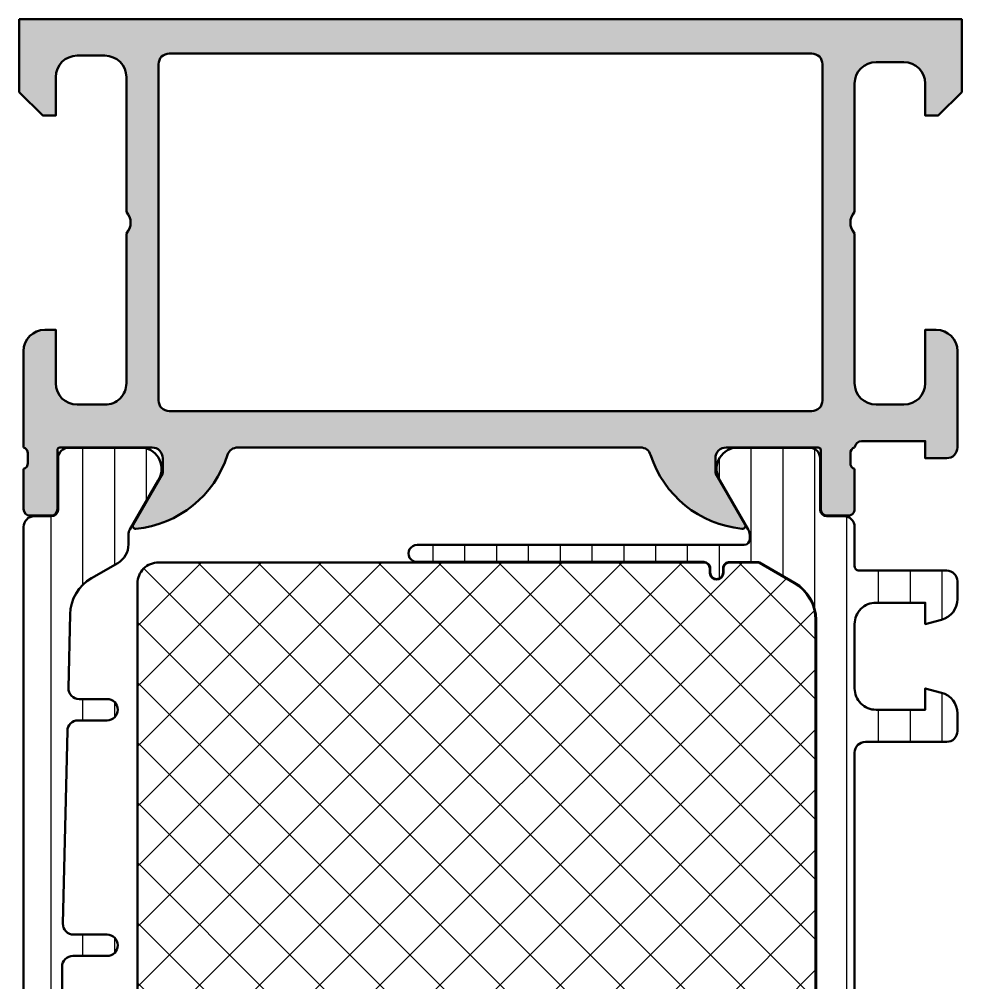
# Model space of a CAD drawing. Extents: x 0 to 95, y 0 to 90.
# Drawn here: x 0 to 44, y 45 to 90 of the extents above; entities that cross this region are included whole.
import ezdxf

# ---------------------------------------------------------------- set-up
doc = ezdxf.new("R2010")
doc.units = 0
for name, color, linetype, lineweight in [('0S-Alu contour', 7, 'Continuous', 50), ('0S-Alu hatch', 252, 'Continuous', 25), ('0S-Plastic contour', 254, 'Continuous', 50), ('0S-Plastic hatch', 253, 'Continuous', 25), ('0S-PT contour', 91, 'Continuous', 50), ('0S-PT hatch', 103, 'Continuous', 25)]:
    doc.layers.add(name, color=color, linetype=linetype, lineweight=lineweight)
pattern_1 = [(90, (0, 0), (-1.4859, 0), [])]

# ---------------------------------------------------------------- blocks, each defined once
blk = doc.blocks.new('442230__EC9030C7_51B5_46E2_96AD_E77036AB0F9C_')
at = {"layer": '0S-PT hatch'}
h = blk.add_hatch(dxfattribs=at)
h.set_pattern_fill('ANSI37', color=256, scale=0.625, angle=90, style=0)
h.set_pattern_definition([(135, (0, 0), (-1.403165018917055, -1.403165018917055), []), (225, (0, 0), (1.403165018917055, -1.403165018917055), [])])
edge = h.paths.add_edge_path()
edge.add_line((31.95540162866527, 64.63020331969516), (6.50000000001706, 64.63020331974226))
edge.add_arc((6.499999999999916, 63.65020331974228), 0.9799999999999754, 89.99999999899781, 180)
edge.add_line((5.51999999999994, 63.6502033197423), (5.519999999999942, 18.84979668030417))
edge.add_arc((6.499999999999943, 18.84979668030417), 0.9799999999999968, 180, 270)
edge.add_line((6.499999999999943, 17.86979668030417), (31.95634587524408, 17.86979668030417))
edge.add_arc((31.95634587524406, 18.14979668030418), 0.2800000000000118, 270.0000000000021, 360)
edge.add_line((32.23634587524408, 18.14979668030418), (32.23634587524408, 18.35036747559042))
edge.add_ellipse((32.55577507995784, 18.35036747559042), major_axis=(-0.3194292047137636, 0), ratio=1, start_angle=180, end_angle=360, ccw=False)
edge.add_line((32.87520428467161, 18.35036747559042), (32.87520428467161, 18.14979668030418))
edge.add_arc((33.15520428467161, 18.14979668030419), 0.2800000000000011, 180, 266.4872129359699)
edge.add_line((33.13804832120004, 17.87032275859169), (34.46501280946041, 17.8703227585917))
edge.add_arc((34.46501280946041, 18.05032275859169), 0.1799999999999926, 270, 300.0000000000001)
edge.add_line((34.5550128094604, 17.8944381859105), (36.18999999999994, 18.83839848049007))
edge.add_arc((35.19999999999996, 20.55312877998324), 1.979999999999983, 299.9999999999999, 360)
edge.add_line((37.17999999999994, 20.55312877998325), (37.17999999999993, 61.94646458067229))
edge.add_arc((35.19999999999992, 61.94646458067229), 1.980000000000003, 0, 59.99999999999952)
edge.add_line((36.18999999999994, 63.66119488016547), (34.55501280946038, 64.60515517474504))
edge.add_arc((34.46501280946039, 64.4492706020639), 0.179999999999936, 59.99999999999221, 89.99999999999095)
edge.add_line((34.46501280946042, 64.62927060206384), (33.13858592838786, 64.62927060206384))
edge.add_arc((33.15574189185941, 64.34979668035135), 0.279999999999997, 93.51278706402572, 180)
edge.add_line((32.87574189185941, 64.34979668035135), (32.87574189185941, 64.1492258850651))
edge.add_ellipse((32.55577507995784, 64.1492258850651), major_axis=(-0.3199668119015655, 0), ratio=1, start_angle=0, end_angle=180, ccw=False)
edge.add_line((32.23580826805628, 64.1492258850651), (32.23580826805628, 64.34979668030417))
edge.add_arc((31.95540162866528, 64.34979668030417), 0.2804066393909892, 0, 90.00000000000291)
at = {"layer": '0S-PT contour', "color": 7}
for points in [[(31.95540162866527, 64.63020331969516), (6.500000000017058, 64.63020331974226)], [(34.46501280946042, 64.62927060206384), (33.13858592838786, 64.62927060206384)], [(36.18999999999994, 63.66119488016547), (34.55501280946038, 64.60515517474504)], [(32.23580826805628, 64.1492258850651), (32.23580826805628, 64.34979668030417)], [(32.87574189185941, 64.34979668035135), (32.87574189185941, 64.1492258850651)], [(5.51999999999994, 63.6502033197423), (5.519999999999942, 18.84979668030417)], [(37.17999999999994, 20.55312877998325), (37.17999999999993, 61.94646458067229)], [(34.5550128094604, 17.8944381859105), (36.18999999999994, 18.83839848049007)], [(32.23634587524408, 18.14979668030418), (32.23634587524408, 18.35036747559042)], [(32.87520428467161, 18.35036747559042), (32.87520428467161, 18.14979668030418)], [(6.499999999999943, 17.86979668030417), (31.95634587524408, 17.86979668030417)], [(33.13804832120004, 17.87032275859169), (34.46501280946041, 17.8703227585917)]]:
    blk.add_lwpolyline(points, dxfattribs=at)
for centre, radius, start, end in [((6.499999999999916, 63.65020331974228), 0.9799999999999754, 89.99999999899781, 180), ((31.95540162866528, 64.34979668030417), 0.2804066393909892, 0, 90.00000000000291), ((33.15574189185941, 64.34979668035135), 0.279999999999997, 93.51278706402572, 180), ((34.46501280946039, 64.4492706020639), 0.179999999999936, 59.99999999999221, 89.99999999999095), ((35.19999999999992, 61.94646458067229), 1.980000000000003, 0, 59.99999999999952), ((35.19999999999996, 20.55312877998324), 1.979999999999983, 299.9999999999999, 0), ((6.499999999999943, 18.84979668030417), 0.9799999999999968, 180, 270), ((31.95634587524406, 18.14979668030418), 0.2800000000000118, 270.0000000000021, 0), ((33.15520428467161, 18.14979668030419), 0.2800000000000011, 180, 266.4872129359699), ((34.46501280946041, 18.05032275859169), 0.1799999999999926, 270, 300.0000000000001)]:
    blk.add_arc(centre, radius, start, end, dxfattribs=at)
at = {"layer": '0S-PT contour', "color": 7, "extrusion": (0, 0, -1)}
for centre, radius, start, end in [((-32.55577507995784, 64.1492258850651), 0.3199668119015655, 180, 0), ((-32.55577507995784, 18.35036747559042), 0.3194292047137637, 0, 180)]:
    blk.add_arc(centre, radius, start, end, dxfattribs=at)
blk = doc.blocks.new('284519__4C71DACE_F163_47FB_88A3_F243F67EF7C6___3461B9B4_C3A6_4A5C_9F57_6E269A03FB3B_')
at = {"layer": '0S-Plastic hatch'}
h = blk.add_hatch(dxfattribs=at)
h.set_pattern_fill('ANSI31', color=256, scale=0.4680000000000001, angle=45, style=0)
h.set_pattern_definition(pattern_1)
edge = h.paths.add_edge_path()
edge.add_line((43.79999999999994, 62.9192507766725), (43.79999999999994, 63.75000000004689))
edge.add_arc((43.29999999999994, 63.7500000000469), 0.4999999999999929, 0, 89.9999999999992)
edge.add_line((43.29999999999995, 64.2500000000469), (39.19999999999996, 64.25000000004684))
edge.add_ellipse((39.19999999999996, 64.45000000004686), major_axis=(-0.200000000000017, 0), ratio=1, start_angle=0, end_angle=90.00000000000199, ccw=False)
edge.add_line((38.99999999999995, 64.45000000004688), (38.99999999999995, 66.29000567895633))
edge.add_arc((38.50000267890225, 66.29000567895633), 0.4999973210976947, 0, 90.00030698202455)
edge.add_line((38.49999999999307, 66.79000300004685), (37.68966866665971, 66.79000300004684))
edge.add_ellipse((37.68966866665971, 67.09000300004683), major_axis=(-0.2999999999999971, 0), ratio=1, start_angle=0, end_angle=90, ccw=False)
edge.add_line((37.38966866665971, 67.09000300004685), (37.39000061705673, 69.49000138298312))
edge.add_arc((36.89000463961811, 69.4900040226082), 0.4999959774455975, 359.9996975182267, 450.0003024811858)
edge.add_line((36.89000199999304, 69.99000000004683), (33.41346050189355, 69.99000000004682))
edge.add_arc((33.5557711508849, 69.00018192532399), 0.9999960709244591, 98.18160805189956, 212.7270160998398)
edge.add_line((32.71451850189356, 68.45954700004685), (34.03303535120471, 66.17580851337456))
edge.add_ellipse((33.60002263447429, 65.92580853907498), major_axis=(-0.5000000000000551, 0), ratio=1, start_angle=179.994256176766, end_angle=209.9999965993447, ccw=False)
edge.add_line((34.10002263196189, 65.92575841476119), (34.09999999999053, 65.70000000006439))
edge.add_ellipse((33.84999999997305, 65.70000000006435), major_axis=(-0.2500000000174865, 0), ratio=1, start_angle=90.00000000000159, end_angle=180, ccw=False)
edge.add_line((33.84999999997305, 65.45000000004687), (18.57101353298091, 65.45000000004619))
edge.add_arc((18.57101353298093, 65.05074092692976), 0.3992590731164398, 90.00000000000306, 270.0000000000031)
edge.add_line((18.57101353298095, 64.65148185381332), (31.9548640214775, 64.65148185381332))
edge.add_ellipse((31.95486402147754, 64.35000000004678), major_axis=(-0.3014818537665462, 0), ratio=1, start_angle=180, end_angle=270.00000000000676, ccw=False)
edge.add_line((32.25634587524408, 64.35000000004683), (32.25634587524407, 64.14942920476062))
edge.add_arc((32.55577507995784, 64.14942920476064), 0.2994292047137605, 180, 360)
edge.add_line((32.8552042846716, 64.14942920476065), (32.8552042846716, 64.35000000004689))
edge.add_ellipse((33.15520428467187, 64.35000000004688), major_axis=(-0.3000000000002672, 0), ratio=1, start_angle=266.6063607271258, end_angle=360, ccw=False)
edge.add_line((33.17296295056774, 64.6494739217592), (34.46501280946045, 64.64947392175938))
edge.add_ellipse((34.46501280946046, 64.44947392175925), major_axis=(-0.2000000000001307, 0), ratio=1, start_angle=240.0000000000401, end_angle=270.00000000000205, ccw=False)
edge.add_line((34.5650128094604, 64.62267900251632), (36.19999999999996, 63.6787187079366))
edge.add_ellipse((35.20000000000005, 61.9466679003678), major_axis=(-1.999999999999877, 0), ratio=1, start_angle=180, end_angle=240.00000000000108, ccw=False)
edge.add_line((37.19999999999993, 61.94666790036782), (37.19999999999995, 20.55333209967871))
edge.add_ellipse((35.19999999999995, 20.55333209967875), major_axis=(-2, 0), ratio=1, start_angle=119.9999999999996, end_angle=180, ccw=False)
edge.add_line((36.19999999999993, 18.82128129210986), (34.56501280946044, 17.87732099753035))
edge.add_ellipse((34.46501280946022, 18.05052607828718), major_axis=(-0.2000000000000511, 0), ratio=1, start_angle=90.00000000007333, end_angle=120.0000000000625, ccw=False)
edge.add_line((34.46501280946048, 17.85052607828712), (33.17296295056558, 17.85052607828752))
edge.add_ellipse((33.15520428467153, 18.14999999999962), major_axis=(-0.2999999999999285, 0), ratio=1, start_angle=0, end_angle=93.3936392725314, ccw=False)
edge.add_line((32.8552042846716, 18.14999999999961), (32.8552042846716, 18.35057079528588))
edge.add_arc((32.55577507995784, 18.35057079528588), 0.2994292047137605, 0, 180)
edge.add_line((32.25634587524408, 18.35057079528588), (32.25634587524408, 18.14999999999961))
edge.add_ellipse((31.95486402147755, 18.14999999999971), major_axis=(-0.301481853766532, 0), ratio=1, start_angle=89.99999999999, end_angle=180, ccw=False)
edge.add_line((31.9548640214775, 17.84851814623318), (18.57101353298093, 17.84851814623318))
edge.add_arc((18.57101353298094, 17.4492590731167), 0.3992590731164753, 90.00000000000048, 270.0000000000005)
edge.add_line((18.57101353298094, 17.05000000000023), (33.84999999997308, 17.04999999999965))
edge.add_ellipse((33.84999999997306, 16.79999999998218), major_axis=(-0.2500000000174722, 0), ratio=1, start_angle=180, end_angle=269.9999999999951, ccw=False)
edge.add_line((34.09999999999053, 16.79999999998208), (34.10002263196189, 16.57424158528529))
edge.add_ellipse((33.60002365369297, 16.57419118792746), major_axis=(-0.4999989808088187, 0), ratio=1, start_angle=150.0000347009651, end_angle=180.0057751236176, ccw=False)
edge.add_line((34.03303562435088, 16.32419195977502), (32.71451850189357, 14.04045299999964))
edge.add_arc((33.55577115088491, 13.49981807472249), 0.9999960709244718, 147.2729839001593, 261.8183919481001)
edge.add_line((33.41346050189355, 12.50999999999965), (36.89000199999305, 12.50999999999965))
edge.add_arc((36.89000463961811, 13.00999597743827), 0.4999959774455904, 269.9996975188158, 360.0003024817733)
edge.add_line((37.39000061705673, 13.00999861706336), (37.38966866665971, 15.40999699999963))
edge.add_ellipse((37.68966866665971, 15.40999699999964), major_axis=(-0.3000000000000043, 0), ratio=1, start_angle=269.99999999999864, end_angle=360, ccw=False)
edge.add_line((37.68966866665972, 15.70999699999964), (38.49999999999307, 15.70999699999964))
edge.add_arc((38.50000267890226, 16.20999432109015), 0.4999973210976877, 269.9996930179747, 360)
edge.add_line((38.99999999999995, 16.20999432109015), (38.99999999999995, 18.04999999999959))
edge.add_ellipse((39.19999999999997, 18.04999999999964), major_axis=(-0.2000000000000242, 0), ratio=1, start_angle=270.0000000000122, end_angle=360, ccw=False)
edge.add_line((39.19999999999993, 18.24999999999966), (43.29999999999995, 18.24999999999961))
edge.add_arc((43.29999999999994, 18.7499999999996), 0.4999999999999929, 270.0000000000008, 360)
edge.add_line((43.79999999999994, 18.74999999999961), (43.79999999999994, 19.58074922337397))
edge.add_arc((42.79999999999994, 19.58074922337399), 0.9999999999999928, 0, 74.99999999999913)
edge.add_line((43.05881904510248, 20.54667504966305), (42.29999999999994, 20.74999999999966))
edge.add_line((42.29999999999994, 20.74999999999966), (42.29999999999994, 19.74999999999966))
edge.add_line((42.29999999999994, 19.74999999999966), (39.99999999999995, 19.74999999999966))
edge.add_ellipse((39.99999999999995, 20.74999999999967), major_axis=(-1.000000000000003, 0), ratio=1, start_angle=0, end_angle=89.9999999999996, ccw=False)
edge.add_line((38.99999999999995, 20.74999999999967), (38.99999999999995, 23.74999999999973))
edge.add_ellipse((39.99999999999989, 23.74999999999967), major_axis=(-0.999999999999943, 0), ratio=1, start_angle=269.99999999999756, end_angle=360, ccw=False)
edge.add_line((39.99999999999993, 24.74999999999961), (42.29999999999994, 24.74999999999964))
edge.add_line((42.29999999999994, 24.74999999999964), (42.29999999999994, 23.74999999999973))
edge.add_line((42.29999999999994, 23.74999999999973), (43.05881904510239, 23.95332495033621))
edge.add_arc((42.79999999999985, 24.91925077662537), 1.000000000000101, 285.0000000000001, 360)
edge.add_line((43.79999999999994, 24.91925077662536), (43.79999999999994, 25.74999999999969))
edge.add_arc((43.29999999999997, 25.7499999999997), 0.4999999999999645, 0, 89.99999999999756)
edge.add_line((43.3, 26.24999999999966), (39.49999999999994, 26.24999999999967))
edge.add_ellipse((39.49999999999992, 26.74999999999965), major_axis=(-0.4999999999999787, 0), ratio=1, start_angle=0, end_angle=90.00000000000239, ccw=False)
edge.add_line((38.99999999999995, 26.74999999999964), (38.99999999999995, 55.75000000004681))
edge.add_ellipse((39.49999999999994, 55.75000000004684), major_axis=(-0.4999999999999929, 0), ratio=1, start_angle=270.0000000000008, end_angle=360, ccw=False)
edge.add_line((39.49999999999993, 56.25000000004683), (43.30000000000002, 56.25000000004684))
edge.add_arc((43.29999999999997, 56.75000000004679), 0.4999999999999645, 270.0000000000057, 360)
edge.add_line((43.79999999999994, 56.75000000004684), (43.79999999999994, 57.58074922342125))
edge.add_arc((42.79999999999997, 57.58074922342125), 0.9999999999999644, 0, 75.00000000000038)
edge.add_line((43.05881904510248, 58.54667504971029), (42.29999999999994, 58.75000000004684))
edge.add_line((42.29999999999994, 58.75000000004684), (42.29999999999994, 57.75000000004683))
edge.add_line((42.29999999999994, 57.75000000004683), (39.99999999999996, 57.75000000004685))
edge.add_ellipse((39.99999999999993, 58.75000000004685), major_axis=(-0.9999999999999928, 0), ratio=1, start_angle=0, end_angle=90.00000000000199, ccw=False)
edge.add_line((38.99999999999994, 58.75000000004682), (38.99999999999995, 61.75000000004687))
edge.add_ellipse((39.99999999999995, 61.75000000004684), major_axis=(-1.000000000000007, 0), ratio=1, start_angle=269.99999999999875, end_angle=360, ccw=False)
edge.add_line((39.99999999999997, 62.75000000004684), (42.29999999999994, 62.75000000004678))
edge.add_line((42.29999999999994, 62.75000000004678), (42.29999999999994, 61.75000000004688))
edge.add_line((42.29999999999994, 61.75000000004688), (43.0588190451025, 61.95332495038353))
edge.add_arc((42.80000000000003, 62.91925077667253), 0.999999999999911, 284.9999999999988, 360)
at = {"layer": '0S-Plastic contour', "color": 7}
for points in [[(36.89000199999304, 69.99000000004683), (33.41346050189355, 69.99000000004682)], [(37.38966866665971, 67.09000300004685), (37.39000061705673, 69.49000138298312)], [(32.71451850189356, 68.45954700004685), (34.03303535120471, 66.17580851337456)], [(38.49999999999307, 66.79000300004685), (37.68966866665971, 66.79000300004684)], [(38.99999999999995, 64.45000000004688), (38.99999999999995, 66.29000567895633)], [(34.10002263196189, 65.92575841476119), (34.09999999999053, 65.70000000006439)], [(33.84999999997305, 65.45000000004687), (18.57101353298091, 65.45000000004619)], [(18.57101353298095, 64.65148185381332), (31.9548640214775, 64.65148185381332)], [(33.17296295056774, 64.6494739217592), (34.46501280946045, 64.64947392175938)], [(34.5650128094604, 64.62267900251632), (36.19999999999996, 63.6787187079366)], [(32.25634587524408, 64.35000000004683), (32.25634587524407, 64.14942920476062)], [(32.8552042846716, 64.14942920476065), (32.8552042846716, 64.35000000004689)], [(43.29999999999995, 64.2500000000469), (39.19999999999996, 64.25000000004684)], [(43.79999999999994, 62.9192507766725), (43.79999999999994, 63.75000000004689)], [(39.99999999999997, 62.75000000004684), (42.29999999999994, 62.75000000004678), (42.29999999999994, 61.75000000004688), (43.0588190451025, 61.95332495038353)], [(37.19999999999993, 61.94666790036782), (37.19999999999995, 20.55333209967871)], [(38.99999999999994, 58.75000000004682), (38.99999999999995, 61.75000000004687)], [(43.05881904510248, 58.54667504971029), (42.29999999999994, 58.75000000004684), (42.29999999999994, 57.75000000004683), (39.99999999999996, 57.75000000004685)], [(43.79999999999994, 56.75000000004684), (43.79999999999994, 57.58074922342125)], [(39.49999999999993, 56.25000000004683), (43.30000000000002, 56.25000000004684)], [(38.99999999999995, 26.74999999999964), (38.99999999999995, 55.75000000004681)], [(43.3, 26.24999999999966), (39.49999999999994, 26.24999999999967)], [(43.79999999999994, 24.91925077662536), (43.79999999999994, 25.74999999999969)], [(39.99999999999993, 24.74999999999961), (42.29999999999994, 24.74999999999964), (42.29999999999994, 23.74999999999973), (43.05881904510239, 23.95332495033621)], [(38.99999999999995, 20.74999999999967), (38.99999999999995, 23.74999999999973)], [(43.05881904510248, 20.54667504966305), (42.29999999999994, 20.74999999999966), (42.29999999999994, 19.74999999999966), (39.99999999999995, 19.74999999999966)], [(43.79999999999994, 18.74999999999961), (43.79999999999994, 19.58074922337397)], [(36.19999999999993, 18.82128129210986), (34.56501280946044, 17.87732099753035)], [(32.25634587524408, 18.35057079528588), (32.25634587524408, 18.14999999999961)], [(32.8552042846716, 18.14999999999961), (32.8552042846716, 18.35057079528588)], [(38.99999999999995, 16.20999432109015), (38.99999999999995, 18.04999999999959)], [(39.19999999999993, 18.24999999999966), (43.29999999999995, 18.24999999999961)], [(31.9548640214775, 17.84851814623318), (18.57101353298093, 17.84851814623318)], [(34.46501280946048, 17.85052607828712), (33.17296295056558, 17.85052607828752)], [(18.57101353298094, 17.05000000000023), (33.84999999997308, 17.04999999999965)], [(34.09999999999053, 16.79999999998208), (34.10002263196189, 16.57424158528529)], [(34.03303562435088, 16.32419195977502), (32.71451850189357, 14.04045299999964)], [(37.39000061705673, 13.00999861706336), (37.38966866665971, 15.40999699999963)], [(37.68966866665972, 15.70999699999964), (38.49999999999307, 15.70999699999964)], [(33.41346050189355, 12.50999999999965), (36.89000199999305, 12.50999999999965)]]:
    blk.add_lwpolyline(points, dxfattribs=at)
for centre, radius, start, end in [((33.5557711508849, 69.00018192532399), 0.9999960709244591, 98.18160805189956, 212.7270160998398), ((36.89000463961811, 69.4900040226082), 0.4999959774455975, 359.9996975182267, 90.00030248118587), ((38.50000267890225, 66.29000567895633), 0.4999973210976947, 0, 90.00030698202455), ((18.57101353298093, 65.05074092692976), 0.3992590731164398, 90.00000000000306, 270.0000000000031), ((32.55577507995784, 64.14942920476064), 0.2994292047137605, 180, 0), ((43.29999999999994, 63.7500000000469), 0.4999999999999929, 0, 89.9999999999992), ((42.80000000000003, 62.91925077667253), 0.999999999999911, 284.9999999999988, 0), ((42.79999999999997, 57.58074922342125), 0.9999999999999644, 0, 75.00000000000038), ((43.29999999999997, 56.75000000004679), 0.4999999999999645, 270.0000000000057, 0), ((43.29999999999997, 25.7499999999997), 0.4999999999999645, 0, 89.99999999999756), ((42.79999999999985, 24.91925077662537), 1.000000000000101, 285.0000000000001, 0), ((42.79999999999994, 19.58074922337399), 0.9999999999999928, 0, 74.99999999999913), ((32.55577507995784, 18.35057079528588), 0.2994292047137605, 0, 180), ((43.29999999999994, 18.7499999999996), 0.4999999999999929, 270.0000000000008, 0), ((18.57101353298094, 17.4492590731167), 0.3992590731164753, 90.00000000000048, 270.0000000000005), ((38.50000267890226, 16.20999432109015), 0.4999973210976877, 269.9996930179747, 0), ((33.55577115088491, 13.49981807472249), 0.9999960709244718, 147.2729839001593, 261.8183919481001), ((36.89000463961811, 13.00999597743827), 0.4999959774455904, 269.9996975188158, 0.0003024817733149)]:
    blk.add_arc(centre, radius, start, end, dxfattribs=at)
at = {"layer": '0S-Plastic contour', "color": 7, "extrusion": (0, 0, -1)}
for centre, radius, start, end in [((-37.68966866665971, 67.09000300004683), 0.2999999999999971, 270, 0), ((-33.60002263447429, 65.92580853907498), 0.5000000000000551, 150.0000034006553, 180.0057438232341), ((-33.84999999997305, 65.70000000006435), 0.2500000000174865, 180, 269.9999999999984), ((-31.95486402147754, 64.35000000004678), 0.3014818537665462, 89.99999999999324, 180), ((-33.15520428467187, 64.35000000004688), 0.3000000000002672, 0, 93.39363927287422), ((-34.46501280946046, 64.44947392175925), 0.2000000000001307, 89.99999999999797, 119.9999999999599), ((-39.19999999999996, 64.45000000004686), 0.200000000000017, 269.999999999998, 0), ((-35.20000000000005, 61.9466679003678), 1.999999999999877, 119.9999999999989, 180), ((-39.99999999999995, 61.75000000004684), 1.000000000000007, 0, 90.00000000000122), ((-39.99999999999993, 58.75000000004685), 0.9999999999999928, 269.999999999998, 0), ((-39.49999999999994, 55.75000000004684), 0.4999999999999929, 0, 89.9999999999992), ((-39.49999999999992, 26.74999999999965), 0.4999999999999787, 269.9999999999976, 0), ((-39.99999999999989, 23.74999999999967), 0.999999999999943, 0, 90.00000000000244), ((-39.99999999999995, 20.74999999999967), 1.000000000000003, 270.0000000000004, 0), ((-35.19999999999995, 20.55333209967875), 2, 180, 240.0000000000004), ((-31.95486402147755, 18.14999999999971), 0.301481853766532, 180, 270.0000000000101), ((-33.15520428467153, 18.14999999999962), 0.2999999999999285, 266.6063607274686, 0), ((-39.19999999999997, 18.04999999999964), 0.2000000000000242, 0, 89.99999999998779), ((-34.46501280946022, 18.05052607828718), 0.2000000000000511, 239.9999999999375, 269.9999999999267), ((-33.84999999997306, 16.79999999998218), 0.2500000000174722, 90.00000000000487, 180), ((-33.60002365369297, 16.57419118792746), 0.4999989808088187, 179.9942248763824, 209.999965299035), ((-37.68966866665971, 15.40999699999964), 0.3000000000000043, 0, 90.00000000000136)]:
    blk.add_arc(centre, radius, start, end, dxfattribs=at)
blk = doc.blocks.new('345160__92093C45_1E5D_441C_9B33_0C87B5078E9B_')
at = {"layer": '0S-Alu hatch'}
h = blk.add_hatch(color=256, dxfattribs=at)
edge = h.paths.add_edge_path()
edge.add_line((0, 90), (43.99987304687965, 90))
edge.add_line((43.99987304687965, 90), (43.99987304687965, 86.5999679203087))
edge.add_line((43.99987304687965, 86.5999679203087), (42.89989745616913, 85.49999257278978))
edge.add_line((42.89989745616913, 85.49999257278978), (42.29992187023163, 85.49999257278978))
edge.add_line((42.29992187023163, 85.49999257278978), (42.29992187023163, 87.00045009804307))
edge.add_arc((41.29983554382527, 87.00035614156477), 1.000086330819882, 0.0053828449330912, 89.99504745861701)
edge.add_line((41.29992198944091, 88.00044246864854), (39.99987316131592, 88.00044246864854))
edge.add_arc((39.99992797000416, 87.00038766034935), 1.00005480980111, 90.00314013440826, 179.997296995918)
edge.add_line((38.99987316131591, 87.00043483925597), (38.99987316131592, 80.99999972534717))
edge.add_arc((39.52471250163428, 80.49999972534715), 0.724883668698509, 136.3884232636866, 223.6115767363133)
edge.add_line((38.99987316131592, 79.99999972534715), (38.99987316131592, 72.99999972534715))
edge.add_arc((39.99993195904489, 73.00005852307612), 1.000058799457453, 180.003368663758, 269.9966313363588)
edge.add_line((39.99987316131592, 71.99999972534715), (41.29992198944091, 71.99999972534715))
edge.add_arc((41.29983447275857, 73.00008712280979), 1.000087401291886, 270.0050138983208, 359.9949929319335)
edge.add_line((42.29992187023163, 72.99999972534829), (42.29992187023163, 75.49999972534715))
edge.add_line((42.29992187023163, 75.49999972534715), (42.79992187023163, 75.49999972534715))
edge.add_ellipse((42.79983439966269, 74.49991225477821), major_axis=(-1.000087474394158, 0), ratio=1, start_angle=180.0050112561101, end_angle=269.9949887439186, ccw=False)
edge.add_line((43.79992187023162, 74.49999972534765), (43.79986083507538, 69.99999972534715))
edge.add_ellipse((43.29989157569603, 69.99997661371016), major_axis=(-0.4999692599135219, 0), ratio=1, start_angle=89.99647716776508, end_angle=180.0026485613532, ccw=False)
edge.add_line((43.29986083507536, 69.50000735474168), (42.29986083507538, 69.49999972534715))
edge.add_line((42.29986083507538, 69.49999972534715), (42.29986083507538, 70.29999514771043))
edge.add_line((42.29986083507538, 70.29999514771043), (39.32370074443007, 70.29999514771043))
edge.add_arc((39.34536216579439, 69.95180476633502), 0.348863524688224, 93.55986454208401, 172.0605453486949)
edge.add_arc((39.07867909028084, 69.73247150395947), 0.2788950563274324, 106.4198764194921, 181.1645893740969)
edge.add_line((38.7998416437378, 69.72680309596112), (38.7998416437378, 69.27320909596112))
edge.add_arc((39.07870973938097, 69.26754843648406), 0.2789255417371505, 178.8371299271138, 253.5754054446433)
edge.add_line((38.9998426437378, 69.00000509596113), (38.9998426437378, 67.1199940959526))
edge.add_ellipse((38.69984264373782, 67.11999409595259), major_axis=(-0.2999999999999758, 0), ratio=1, start_angle=89.99999999999869, end_angle=180, ccw=False)
edge.add_line((38.69984264373782, 66.81999409595261), (37.71986832469501, 66.81999409595261))
edge.add_ellipse((37.71986832469501, 67.1199940959526), major_axis=(-0.2999999999999971, 0), ratio=1, start_angle=0, end_angle=90, ccw=False)
edge.add_line((37.419868324695, 67.1199940959526), (37.41986832469501, 69.87999209595262))
edge.add_arc((37.29986832469501, 69.87999209595262), 0.1200000000000045, 0, 90)
edge.add_line((37.29986832469501, 69.99999209595262), (32.99999523162842, 70.00012179565965))
edge.add_arc((32.99998234937476, 69.50013467805168), 0.499987117773929, 89.99852376443515, 180.0006019649143)
edge.add_line((32.49999523162843, 69.50012942505215), (32.49999523162842, 68.80012484741745))
edge.add_line((32.49999523162842, 68.80012484741745), (33.88823986053467, 66.39560671997606))
edge.add_ellipse((33.76128204385555, 66.33892136110627), major_axis=(-0.13903782624208, 0), ratio=1, start_angle=76.0928505527271, end_angle=204.0602702874359, ccw=False)
edge.add_ellipse((34.23784953285892, 71.1778827404391), major_axis=(-5.000000000000056, 0), ratio=1, start_angle=17.771837632841482, end_angle=84.14582042489877, ccw=False)
edge.add_arc((28.99999887098506, 69.50012543501634), 0.4999963606565477, 17.6525559833957, 90.00041704258778)
edge.add_line((28.99999523162842, 70.00012179565967), (10.19982910156248, 70.00012179565965))
edge.add_arc((10.19982928920347, 69.50012160801862), 0.5000001876410703, 90.000021502065, 162.2389802701022)
edge.add_ellipse((4.961974800332008, 71.17788274043906), major_axis=(-4.999999999999984, 0), ratio=1, start_angle=95.58672743224389, end_angle=162.2389802700999, ccw=False)
edge.add_ellipse((5.435427188538194, 66.33769689995991), major_axis=(-0.1367134431258226, 0), ratio=1, start_angle=-25.06115735150371, end_angle=95.5867274322485, ccw=False)
edge.add_line((5.311584472656248, 66.39560671997604), (6.699829101562507, 68.80012484741746))
edge.add_line((6.699829101562507, 68.80012484741746), (6.699829101562485, 69.50012942505418))
edge.add_arc((6.199841983816163, 69.5001346780517), 0.4999871177739168, 359.9993980350857, 450.001476235564)
edge.add_line((6.199829101562514, 70.00012179565967), (1.899956008495891, 69.9999920959526))
edge.add_arc((1.899956008495898, 69.87999209595262), 0.1199999999999903, 90.0000000000034, 180)
edge.add_line((1.779956008495908, 69.87999209595262), (1.779956008495901, 67.11999409595262))
edge.add_ellipse((1.479956008495901, 67.1199940959526), major_axis=(-0.3, 0), ratio=1, start_angle=90.00000000000051, end_angle=180, ccw=False)
edge.add_line((1.479956008495903, 66.81999409595261), (0.499981689453108, 66.81999409595261))
edge.add_ellipse((0.4999816894531087, 67.11999409595262), major_axis=(-0.3000000000000114, 0), ratio=1, start_angle=0, end_angle=89.99999999999989, ccw=False)
edge.add_line((0.1999816894531037, 67.1199940959526), (0.1999816894531108, 69.0000050959611))
edge.add_arc((0.1211145938099492, 69.26754843648405), 0.2789255417371556, 286.424594555353, 361.1628700728862)
edge.add_line((0.3999826894531233, 69.2732090959611), (0.3999826894531111, 69.72680309596115))
edge.add_arc((0.1211452429100817, 69.73247150395952), 0.2788950563274165, 358.8354106259031, 433.5801235805067)
edge.add_line((0.1999816894531262, 69.99999209595262), (0.1999816894531179, 74.49999972534715))
edge.add_ellipse((1.200016055021653, 74.49996535977859), major_axis=(-1.000034366159011, 0), ratio=1, start_angle=270.00196893437334, end_angle=359.99803106598546, ccw=False)
edge.add_line((1.199981689453117, 75.49999972534712), (1.699981689453125, 75.49999972534715))
edge.add_line((1.699981689453125, 75.49999972534715), (1.699981689453117, 72.99999972534715))
edge.add_arc((2.700001512600948, 73.00001954849498), 1.000019823344305, 180.0011357606123, 269.9988642398055)
edge.add_line((2.699981689453088, 71.99999972534715), (3.999969482421867, 71.99999972534715))
edge.add_arc((4.00000055378431, 72.99996865398471), 0.9999689291202868, 269.9982196867521, 360.0017803131609)
edge.add_line((4.999969482421867, 72.99999972534563), (4.999969482421867, 79.99999972534715))
edge.add_arc((4.474993690089426, 80.49999972534715), 0.7249824705019247, 316.3958616163859, 403.604138383614)
edge.add_line((4.999969482421867, 80.99999972534717), (4.999969482421867, 87.30001064491807))
edge.add_arc((3.999963413279147, 87.30000457577538), 1.000006069161137, 0.0003477354135738, 89.99965226584769)
edge.add_line((3.99996948242186, 88.30001064491807), (2.699981689453117, 88.30001064491807))
edge.add_arc((2.700038657603883, 87.2999536767673), 1.000056969773365, 90.00326384866658, 179.996736151318)
edge.add_line((1.69998168945311, 87.30001064491833), (1.699981689453139, 85.50000020218432))
edge.add_line((1.699981689453139, 85.50000020218432), (1.099975585937485, 85.50000020218432))
edge.add_line((1.099975585937485, 85.50000020218432), (0, 86.59999843788682))
edge.add_line((0, 86.59999843788682), (0, 90))
edge = h.paths.add_edge_path()
edge.add_line((36.99985790252686, 88.3999938602501), (6.999984741210944, 88.3999938602501))
edge.add_arc((6.99998748207853, 87.89999111938252), 0.5000027408750986, 90.0003140785681, 179.9996859215192)
edge.add_line((6.499984741210944, 87.89999386024934), (6.499984741210944, 72.19999667358933))
edge.add_arc((6.99998748207853, 72.19999941445693), 0.5000027408750986, 180.0003140784807, 269.9996859214319)
edge.add_line((6.999984741210944, 71.69999667358934), (36.99985790252686, 71.69999667358934))
edge.add_arc((36.99985516165925, 72.19999941445695), 0.500002740875127, 270.0003140785706, 359.9996859215192)
edge.add_line((37.49985790252686, 72.19999667359014), (37.49985790252686, 87.8999938602501))
edge.add_arc((36.99985516165925, 87.89999111938248), 0.5000027408751199, 0.0003140784807261, 89.99968592142947)
at = {"layer": '0S-Alu contour', "color": 7}
for points in [[(0, 90), (43.99987304687965, 90), (43.99987304687965, 86.5999679203087), (42.89989745616913, 85.49999257278978), (42.29992187023163, 85.49999257278978), (42.29992187023163, 87.00045009804307)], [(1.69998168945311, 87.30001064491833), (1.699981689453139, 85.50000020218432), (1.099975585937485, 85.50000020218432), (0, 86.59999843788682), (0, 90)], [(3.99996948242186, 88.30001064491807), (2.699981689453117, 88.30001064491807)], [(36.99985790252686, 88.3999938602501), (6.999984741210944, 88.3999938602501)], [(6.499984741210944, 87.89999386024934), (6.499984741210944, 72.19999667358933)], [(37.49985790252686, 72.19999667359014), (37.49985790252686, 87.8999938602501)], [(41.29992198944091, 88.00044246864854), (39.99987316131592, 88.00044246864854)], [(4.999969482421867, 80.99999972534717), (4.999969482421867, 87.30001064491807)], [(38.99987316131591, 87.00043483925597), (38.99987316131592, 80.99999972534717)], [(4.999969482421867, 72.99999972534563), (4.999969482421867, 79.99999972534715)], [(38.99987316131592, 79.99999972534715), (38.99987316131592, 72.99999972534715)], [(1.199981689453117, 75.49999972534712), (1.699981689453125, 75.49999972534715), (1.699981689453117, 72.99999972534715)], [(42.29992187023163, 72.99999972534829), (42.29992187023163, 75.49999972534715), (42.79992187023163, 75.49999972534715)], [(0.1999816894531262, 69.99999209595262), (0.1999816894531179, 74.49999972534715)], [(43.79992187023162, 74.49999972534765), (43.79986083507538, 69.99999972534715)], [(2.699981689453088, 71.99999972534715), (3.999969482421867, 71.99999972534715)], [(6.999984741210944, 71.69999667358934), (36.99985790252686, 71.69999667358934)], [(39.99987316131592, 71.99999972534715), (41.29992198944091, 71.99999972534715)], [(43.29986083507536, 69.50000735474168), (42.29986083507538, 69.49999972534715), (42.29986083507538, 70.29999514771043), (39.32370074443007, 70.29999514771043)], [(1.779956008495908, 69.87999209595262), (1.779956008495901, 67.11999409595262)], [(6.199829101562514, 70.00012179565967), (1.899956008495891, 69.9999920959526)], [(28.99999523162842, 70.00012179565967), (10.19982910156248, 70.00012179565965)], [(37.29986832469501, 69.99999209595262), (32.99999523162842, 70.00012179565965)], [(37.419868324695, 67.1199940959526), (37.41986832469501, 69.87999209595262)], [(0.3999826894531233, 69.2732090959611), (0.3999826894531111, 69.72680309596115)], [(5.311584472656248, 66.39560671997604), (6.699829101562507, 68.80012484741746), (6.699829101562485, 69.50012942505418)], [(32.49999523162843, 69.50012942505215), (32.49999523162842, 68.80012484741745), (33.88823986053467, 66.39560671997606)], [(38.7998416437378, 69.72680309596112), (38.7998416437378, 69.27320909596112)], [(0.1999816894531037, 67.1199940959526), (0.1999816894531108, 69.0000050959611)], [(38.9998426437378, 69.00000509596113), (38.9998426437378, 67.1199940959526)], [(1.479956008495903, 66.81999409595261), (0.499981689453108, 66.81999409595261)], [(38.69984264373782, 66.81999409595261), (37.71986832469501, 66.81999409595261)]]:
    blk.add_lwpolyline(points, dxfattribs=at)
for centre, radius, start, end in [((2.700038657603883, 87.2999536767673), 1.000056969773365, 90.00326384866658, 179.996736151318), ((3.999963413279147, 87.30000457577538), 1.000006069161137, 0.0003477354135738, 89.99965226584769), ((6.99998748207853, 87.89999111938252), 0.5000027408750986, 90.0003140785681, 179.9996859215192), ((36.99985516165925, 87.89999111938248), 0.5000027408751199, 0.0003140784807261, 89.99968592142947), ((39.99992797000416, 87.00038766034935), 1.00005480980111, 90.00314013440826, 179.997296995918), ((41.29983554382527, 87.00035614156477), 1.000086330819882, 0.0053828449330912, 89.99504745861701), ((4.474993690089426, 80.49999972534715), 0.7249824705019247, 316.3958616163859, 43.60413838361405), ((39.52471250163428, 80.49999972534715), 0.724883668698509, 136.3884232636866, 223.6115767363133), ((2.700001512600948, 73.00001954849498), 1.000019823344305, 180.0011357606123, 269.9988642398055), ((4.00000055378431, 72.99996865398471), 0.9999689291202868, 269.9982196867521, 0.001780313160827), ((39.99993195904489, 73.00005852307612), 1.000058799457453, 180.003368663758, 269.9966313363588), ((41.29983447275857, 73.00008712280979), 1.000087401291886, 270.0050138983208, 359.9949929319335), ((6.99998748207853, 72.19999941445693), 0.5000027408750986, 180.0003140784807, 269.9996859214319), ((36.99985516165925, 72.19999941445695), 0.500002740875127, 270.0003140785706, 359.9996859215192), ((39.34536216579439, 69.95180476633502), 0.348863524688224, 93.55986454208401, 172.0605453486949), ((0.1211452429100817, 69.73247150395952), 0.2788950563274165, 358.8354106259031, 73.5801235805068), ((1.899956008495898, 69.87999209595262), 0.1199999999999903, 90.0000000000034, 180), ((6.199841983816163, 69.5001346780517), 0.4999871177739168, 359.9993980350857, 90.00147623556403), ((10.19982928920347, 69.50012160801862), 0.5000001876410703, 90.000021502065, 162.2389802701022), ((28.99999887098506, 69.50012543501634), 0.4999963606565477, 17.6525559833957, 90.00041704258778), ((32.99998234937476, 69.50013467805168), 0.499987117773929, 89.99852376443515, 180.0006019649143), ((37.29986832469501, 69.87999209595262), 0.1200000000000045, 0, 90), ((39.07867909028084, 69.73247150395947), 0.2788950563274324, 106.4198764194921, 181.1645893740969), ((0.1211145938099492, 69.26754843648405), 0.2789255417371556, 286.424594555353, 1.162870072886224), ((39.07870973938097, 69.26754843648406), 0.2789255417371505, 178.8371299271138, 253.5754054446433)]:
    blk.add_arc(centre, radius, start, end, dxfattribs=at)
at = {"layer": '0S-Alu contour', "color": 7, "extrusion": (0, 0, -1)}
for centre, radius, start, end in [((-1.200016055021653, 74.49996535977859), 1.000034366159011, 0.0019689340145208, 89.99803106562666), ((-42.79983439966269, 74.49991225477821), 1.000087474394158, 90.00501125608142, 179.9949887438899), ((-43.29989157569603, 69.99997661371016), 0.4999692599135219, 179.9973514386468, 270.0035228322349), ((-4.961974800332008, 71.17788274043906), 4.999999999999984, 197.7610197299002, 264.4132725677561), ((-34.23784953285892, 71.1778827404391), 5.000000000000056, 275.8541795751012, 342.2281623671585), ((-0.4999816894531087, 67.11999409595262), 0.3000000000000114, 270.0000000000002, 0), ((-1.479956008495901, 67.1199940959526), 0.3, 180, 269.9999999999995), ((-37.71986832469501, 67.1199940959526), 0.2999999999999971, 270, 0), ((-38.69984264373782, 67.11999409595259), 0.2999999999999758, 180, 270.0000000000013), ((-5.435427188538194, 66.33769689995991), 0.1367134431258226, 264.4132725677515, 25.06115735150372), ((-33.76128204385555, 66.33892136110627), 0.13903782624208, 155.9397297125641, 283.9071494472729)]:
    blk.add_arc(centre, radius, start, end, dxfattribs=at)
blk = doc.blocks.new('284519__62EFC1D2_E8C0_429E_95E8_B6191780D8A2___BAF80AC8_4366_4030_A8A3_13AFED896FE5_')
at = {"layer": '0S-Plastic hatch'}
h = blk.add_hatch(dxfattribs=at)
h.set_pattern_fill('ANSI31', color=256, scale=0.4680000000000001, angle=45, style=0)
h.set_pattern_definition(pattern_1)
edge = h.paths.add_edge_path()
edge.add_line((4.599999999999853, 64.60247913859288), (3.373146686273896, 63.89415504765704))
edge.add_arc((4.373146686273831, 62.16210424008813), 1.999999999999996, 119.9999999999979, 178.6586049342205)
edge.add_line((2.373694771767068, 62.20892348373027), (2.292974565514832, 58.76170481091058))
edge.add_arc((2.792837544141517, 58.75000000000007), 0.4999999999999928, 178.6586049342219, 270.0000000000003)
edge.add_line((2.792837544141519, 58.25000000000007), (4.100000000000091, 58.25000000000006))
edge.add_ellipse((4.100000000000091, 57.75000000000005), major_axis=(-0.5, 0), ratio=1, start_angle=90, end_angle=270, ccw=False)
edge.add_line((4.10000000000009, 57.25000000000005), (2.746005466508226, 57.25000000000005))
edge.add_arc((2.746005466508214, 56.75000000000006), 0.5, 89.99999999999856, 178.6586049342194)
edge.add_line((2.246142487881523, 56.7617048109106), (2.035398138531636, 47.76170481091056))
edge.add_arc((2.535261117158325, 47.75000000000003), 0.4999999999999972, 178.6586049342219, 270.0000000000013)
edge.add_line((2.535261117158337, 47.25000000000004), (4.100000000000091, 47.25000000000005))
edge.add_ellipse((4.10000000000009, 46.75000000000006), major_axis=(-0.5, 0), ratio=1, start_angle=89.99999999999989, end_angle=269.9999999999999, ccw=False)
edge.add_line((4.100000000000089, 46.25000000000006), (2.500000000000033, 46.25000000000006))
edge.add_arc((2.500000000000033, 45.75000000000006), 0.5, 89.99999999999994, 180)
edge.add_line((2.000000000000033, 45.75000000000006), (2.000000000000032, 36.75000000000006))
edge.add_arc((2.500000000000036, 36.75000000000006), 0.500000000000004, 180, 270)
edge.add_line((2.500000000000036, 36.25000000000005), (4.10000000000009, 36.25000000000006))
edge.add_ellipse((4.10000000000009, 35.75000000000006), major_axis=(-0.5, 0), ratio=1, start_angle=90, end_angle=270, ccw=False)
edge.add_line((4.10000000000009, 35.25000000000006), (2.535261117158286, 35.25000000000004))
edge.add_arc((2.535261117158289, 34.75000000000008), 0.4999999999999574, 90.00000000000036, 181.3413950657789)
edge.add_line((2.03539813853164, 34.73829518908956), (2.246142487881524, 25.73829518908953))
edge.add_arc((2.746005466508222, 25.75000000000006), 0.5000000000000052, 181.3413950657786, 270)
edge.add_line((2.746005466508222, 25.25000000000005), (4.10000000000009, 25.25000000000006))
edge.add_ellipse((4.10000000000009, 24.75000000000005), major_axis=(-0.5000000000000036, 0), ratio=1, start_angle=90, end_angle=270, ccw=False)
edge.add_line((4.10000000000009, 24.25000000000005), (2.792837544141522, 24.25000000000006))
edge.add_arc((2.792837544141521, 23.75000000000006), 0.4999999999999965, 89.99999999999994, 181.3413950657789)
edge.add_line((2.292974565514833, 23.73829518908953), (2.373694771767072, 20.29107651626986))
edge.add_arc((4.373146686274044, 20.33789575991199), 2.000000000000202, 181.3413950657786, 240.0000000000016)
edge.add_line((3.373146686273989, 18.6058449523429), (4.599999999999849, 17.89752086140714))
edge.add_ellipse((4.099999999999948, 17.03149545762269), major_axis=(-0.9999999999999589, 0), ratio=1, start_angle=180, end_angle=240.0000000000052, ccw=False)
edge.add_line((5.099999999999908, 17.03149545762268), (5.099999999999916, 16.57894936768688))
edge.add_arc((5.59997736187122, 16.57419146728958), 0.4999999999999795, 179.4547765471978, 209.9999965993446)
edge.add_line((5.16696464514086, 16.32419149299003), (6.485481498099513, 14.040453))
edge.add_ellipse((5.644228849108168, 13.49981807472285), major_axis=(-0.9999960709244735, 0), ratio=1, start_angle=98.18160805189962, end_angle=212.7270160998406, ccw=False)
edge.add_line((5.78653949809952, 12.51), (2.309998000000047, 12.51))
edge.add_ellipse((2.309995360374971, 13.00999597743861), major_axis=(-0.4999959774455833, 0), ratio=1, start_angle=-0.0003024817733034979, end_angle=90.00030248118622, ccw=False)
edge.add_line((1.809999382936355, 13.00999861706881), (1.810334012242577, 15.409997))
edge.add_arc((1.510334012242575, 15.40999699999999), 0.300000000000002, 0, 90.00000000000026)
edge.add_line((1.510334012242574, 15.709997), (0.7000000000000393, 15.70999699999999))
edge.add_ellipse((0.7000000000000403, 16.2099970000001), major_axis=(-0.5000000000001031, 0), ratio=1, start_angle=0, end_angle=89.99999999999989, ccw=False)
edge.add_line((0.1999999999999368, 16.2099970000001), (0.2000000000001285, 66.29000299999998))
edge.add_ellipse((0.7000000000001099, 66.290003), major_axis=(-0.4999999999999814, 0), ratio=1, start_angle=269.99999999999943, end_angle=360, ccw=False)
edge.add_line((0.7000000000001148, 66.79000299999998), (1.510334012242587, 66.790003))
edge.add_arc((1.510334012242582, 67.090003), 0.2999999999999971, 270.0000000000011, 360)
edge.add_line((1.810334012242579, 67.090003), (1.809999382936356, 69.4900013829363))
edge.add_ellipse((2.309995360374981, 69.49000402256137), major_axis=(-0.4999959774455926, 0), ratio=1, start_angle=-90.00030248118452, end_angle=0.0003024817733034979, ccw=False)
edge.add_line((2.309998000000042, 69.99), (5.786539498099516, 69.99))
edge.add_ellipse((5.644228849108179, 69.00018192527716), major_axis=(-0.9999960709244577, 0), ratio=1, start_angle=147.2729839001591, end_angle=261.81839194810107, ccw=False)
edge.add_line((6.485481498099507, 68.45954700000001), (5.166964645140869, 66.17580850701))
edge.add_arc((5.599977361871453, 65.92580853271033), 0.5000000000002385, 150.000003400656, 180.5452234528383)
edge.add_line((5.099999999999893, 65.92105063231271), (5.099999999999922, 65.46850454237736))
edge.add_ellipse((4.099999999999894, 65.46850454237737), major_axis=(-1.000000000000027, 0), ratio=1, start_angle=119.9999999999965, end_angle=180, ccw=False)
at = {"layer": '0S-Plastic contour', "color": 7}
for points in [[(2.309998000000042, 69.99), (5.786539498099516, 69.99)], [(1.810334012242579, 67.090003), (1.809999382936356, 69.4900013829363)], [(6.485481498099507, 68.45954700000001), (5.166964645140869, 66.17580850701)], [(0.7000000000001148, 66.79000299999998), (1.510334012242587, 66.790003)], [(0.1999999999999368, 16.2099970000001), (0.2000000000001285, 66.29000299999998)], [(5.099999999999893, 65.92105063231271), (5.099999999999922, 65.46850454237736)], [(4.599999999999853, 64.60247913859288), (3.373146686273896, 63.89415504765704)], [(2.373694771767068, 62.20892348373027), (2.292974565514832, 58.76170481091058)], [(2.792837544141519, 58.25000000000007), (4.100000000000091, 58.25000000000006)], [(4.10000000000009, 57.25000000000005), (2.746005466508226, 57.25000000000005)], [(2.246142487881523, 56.7617048109106), (2.035398138531636, 47.76170481091056)], [(2.535261117158337, 47.25000000000004), (4.100000000000091, 47.25000000000005)], [(4.100000000000089, 46.25000000000006), (2.500000000000033, 46.25000000000006)], [(2.000000000000033, 45.75000000000006), (2.000000000000032, 36.75000000000006)], [(2.500000000000036, 36.25000000000005), (4.10000000000009, 36.25000000000006)], [(4.10000000000009, 35.25000000000006), (2.535261117158286, 35.25000000000004)], [(2.03539813853164, 34.73829518908956), (2.246142487881524, 25.73829518908953)], [(2.746005466508222, 25.25000000000005), (4.10000000000009, 25.25000000000006)], [(4.10000000000009, 24.25000000000005), (2.792837544141522, 24.25000000000006)], [(2.292974565514833, 23.73829518908953), (2.373694771767072, 20.29107651626986)], [(3.373146686273989, 18.6058449523429), (4.599999999999849, 17.89752086140714)], [(5.099999999999908, 17.03149545762268), (5.099999999999916, 16.57894936768688)], [(5.16696464514086, 16.32419149299003), (6.485481498099513, 14.040453)], [(1.510334012242574, 15.709997), (0.7000000000000393, 15.70999699999999)], [(1.809999382936355, 13.00999861706881), (1.810334012242577, 15.409997)], [(5.78653949809952, 12.51), (2.309998000000047, 12.51)]]:
    blk.add_lwpolyline(points, dxfattribs=at)
at = {"layer": '0S-Plastic contour', "color": 7, "extrusion": (0, 0, -1)}
for centre, radius, start, end in [((-2.309995360374981, 69.49000402256137), 0.4999959774455926, 359.9996975182267, 90.0003024811845), ((-5.644228849108179, 69.00018192527716), 0.9999960709244577, 98.18160805189895, 212.7270160998409), ((-0.7000000000001099, 66.290003), 0.4999999999999814, 0, 90.00000000000055), ((-4.099999999999894, 65.46850454237737), 1.000000000000027, 180, 240.0000000000035), ((-4.100000000000091, 57.75000000000005), 0.5, 90, 270), ((-4.10000000000009, 46.75000000000006), 0.5, 90.0000000000001, 270.0000000000001), ((-4.10000000000009, 35.75000000000006), 0.5, 90, 270), ((-4.10000000000009, 24.75000000000005), 0.5000000000000036, 90, 270), ((-4.099999999999948, 17.03149545762269), 0.9999999999999589, 119.9999999999948, 180), ((-0.7000000000000403, 16.2099970000001), 0.5000000000001031, 270.0000000000001, 0), ((-5.644228849108168, 13.49981807472285), 0.9999960709244735, 147.2729839001594, 261.8183919481004), ((-2.309995360374971, 13.00999597743861), 0.4999959774455833, 269.9996975188138, 0.0003024817733149)]:
    blk.add_arc(centre, radius, start, end, dxfattribs=at)
at = {"layer": '0S-Plastic contour', "color": 7}
for centre, radius, start, end in [((1.510334012242582, 67.090003), 0.2999999999999971, 270.0000000000011, 0), ((5.599977361871453, 65.92580853271033), 0.5000000000002385, 150.000003400656, 180.5452234528383), ((4.373146686273831, 62.16210424008813), 1.999999999999996, 119.9999999999979, 178.6586049342205), ((2.792837544141517, 58.75000000000007), 0.4999999999999928, 178.6586049342219, 270.0000000000003), ((2.746005466508214, 56.75000000000006), 0.5, 89.99999999999856, 178.6586049342194), ((2.535261117158325, 47.75000000000003), 0.4999999999999972, 178.6586049342219, 270.0000000000013), ((2.500000000000033, 45.75000000000006), 0.5, 89.99999999999994, 180), ((2.500000000000036, 36.75000000000006), 0.500000000000004, 180, 270), ((2.535261117158289, 34.75000000000008), 0.4999999999999574, 90.00000000000036, 181.3413950657789), ((2.746005466508222, 25.75000000000006), 0.5000000000000052, 181.3413950657786, 270), ((2.792837544141521, 23.75000000000006), 0.4999999999999965, 89.99999999999994, 181.3413950657789), ((4.373146686274044, 20.33789575991199), 2.000000000000202, 181.3413950657786, 240.0000000000016), ((5.59997736187122, 16.57419146728958), 0.4999999999999795, 179.4547765471978, 209.9999965993446), ((1.510334012242575, 15.40999699999999), 0.300000000000002, 0, 90.00000000000026)]:
    blk.add_arc(centre, radius, start, end, dxfattribs=at)
blk = doc.blocks.new('442230__0742A0E6_7523_456A_AA30_DA0BE5575882_')
at = {"layer": '0S-Alu contour', "color": 7}
blk.add_blockref('345160__92093C45_1E5D_441C_9B33_0C87B5078E9B_', (0, 0), dxfattribs=at)
at = {"layer": '0S-Plastic contour', "color": 7}
for name in ['284519__62EFC1D2_E8C0_429E_95E8_B6191780D8A2___BAF80AC8_4366_4030_A8A3_13AFED896FE5_', '284519__4C71DACE_F163_47FB_88A3_F243F67EF7C6___3461B9B4_C3A6_4A5C_9F57_6E269A03FB3B_']:
    blk.add_blockref(name, (0, 0), dxfattribs=at)
at = {"layer": '0S-PT contour', "color": 7}
blk.add_blockref('442230__EC9030C7_51B5_46E2_96AD_E77036AB0F9C_', (0, 0), dxfattribs=at)

msp = doc.modelspace()

# ---------------------------------------------------------------- block references
at = {"layer": '0S-Alu contour', "color": 7}
msp.add_blockref('442230__0742A0E6_7523_456A_AA30_DA0BE5575882_', (0, 0), dxfattribs=at)

doc.saveas('drawing.dxf')
